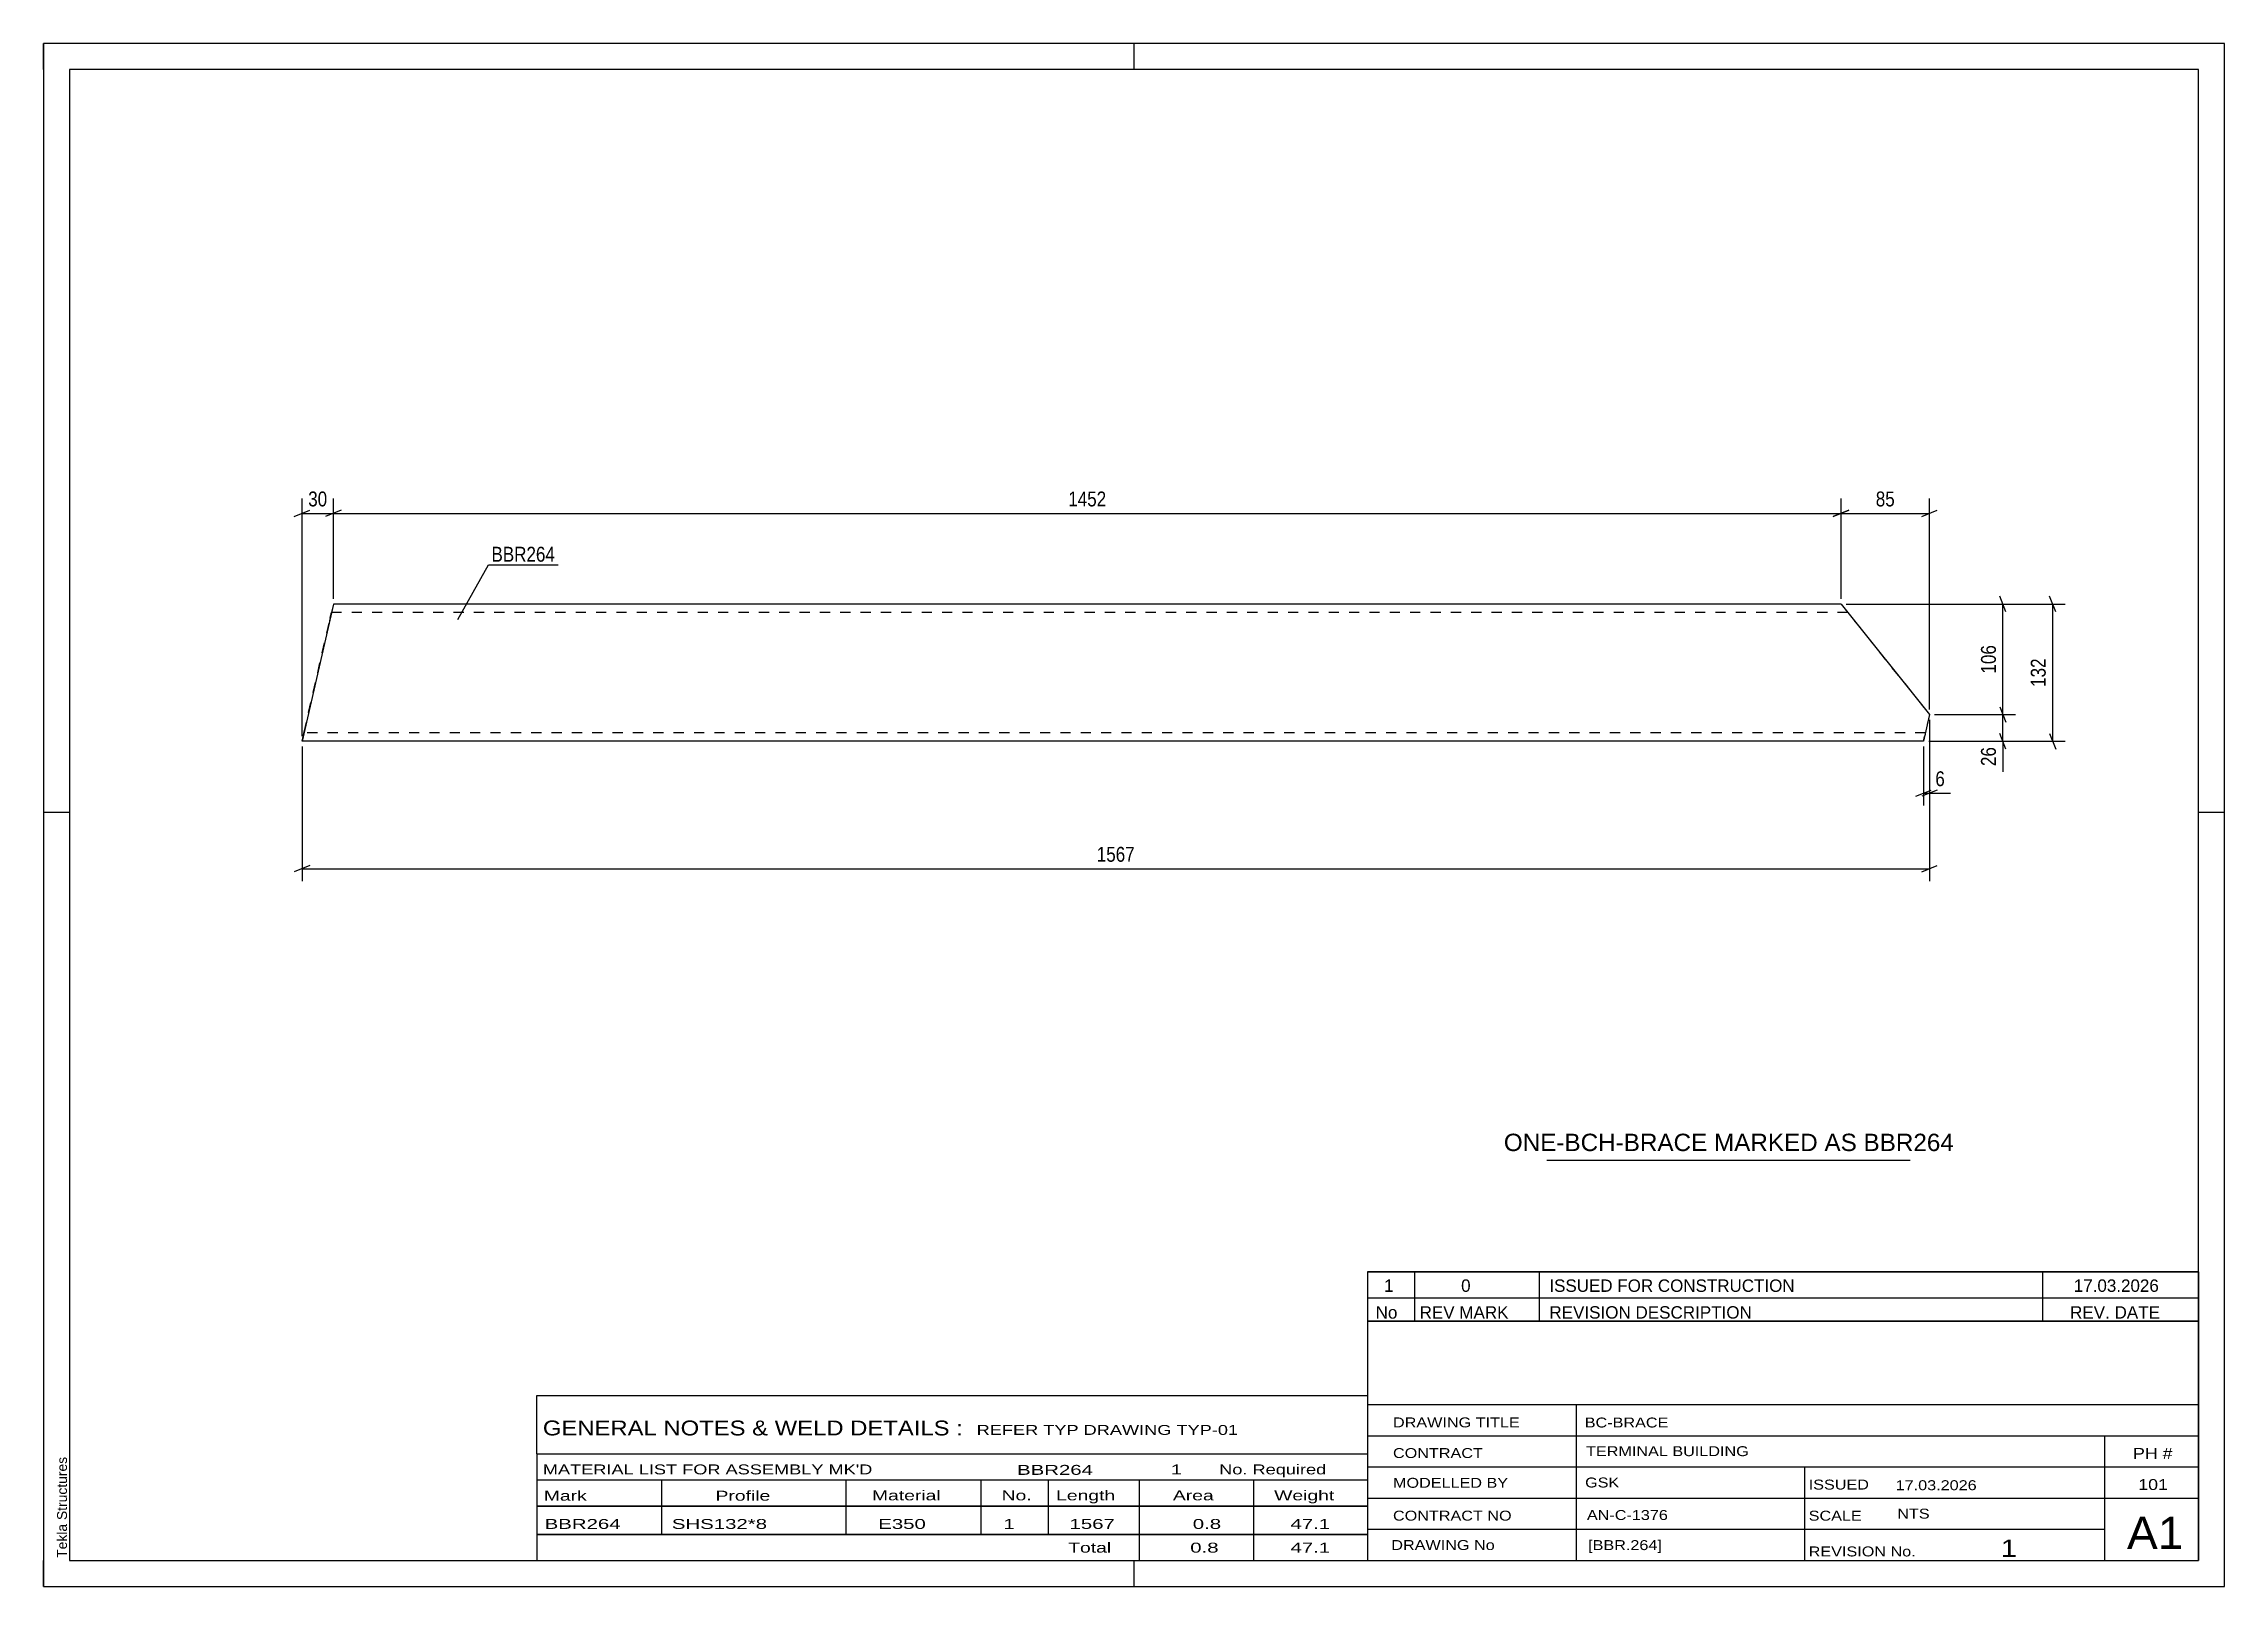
# Model space of a CAD drawing. Header units: millimetres. Extents: x 0 to 420, y 0 to 297.
import ezdxf

# ---------------------------------------------------------------- set-up
doc = ezdxf.new("R2010")
doc.units = ezdxf.units.MM
doc.linetypes.add('DXK_LINE_DOT2', pattern=[3.9198, 1.9599, -1.9599])
doc.styles.add('Arial', font='ARIAL.TTF', dxfattribs={"height": 0.2})
doc.styles.add('Arial Narrow', font='ARIALN.TTF', dxfattribs={"height": 0.2})

# ---------------------------------------------------------------- blocks, each defined once
blk = doc.blocks.new('Unknown-585398821-1161')
at = {"color": 5, "linetype": 'Continuous'}
for p, q in [((420, 297), (0, 297)), ((0, 297), (0, 0)), ((0, 292), (0, 297)), ((210, 292), (210, 297)), ((420, 0), (420, 297)), ((415, 292), (5, 292)), ((5, 292), (5, 5)), ((415, 5), (415, 292)), ((5, 149), (0, 149)), ((420, 149), (415, 149)), ((0, 0), (0, 5)), ((5, 5), (415, 5)), ((210, 0), (210, 5)), ((0, 0), (420, 0))]:
    blk.add_line(p, q, dxfattribs=at)
at = {"color": 174, "linetype": 'Continuous', "style": 'Arial'}
blk.add_text('Tekla Structures', height=1.9102, rotation=90, dxfattribs=at).set_placement((4.5, 5.5))
blk = doc.blocks.new('Part-585398821-1798 - 1797')
at = {"color": 2, "linetype": 'Continuous'}
for p, q in [((55.8, 189.1), (49.78, 162.7)), ((55.8, 189.1), (55.8, 189.1)), ((346.18, 189.1), (55.8, 189.1)), ((346.18, 189.1), (346.18, 189.1)), ((346.18, 189.1), (363.2, 167.84)), ((363.2, 167.84), (362.05, 162.7)), ((362.05, 162.7), (49.78, 162.7))]:
    blk.add_line(p, q, dxfattribs=at)
at = {"color": 7, "linetype": 'DXK_LINE_DOT2'}
for p, q in [((55.8, 189.1), (55.75, 188.86)), ((55.8, 189.1), (55.8, 189.1)), ((346.18, 189.1), (363.2, 167.84)), ((50.17, 164.43), (55.44, 187.5)), ((55.75, 188.86), (55.07, 185.9)), ((55.21, 186.52), (55.07, 185.9)), ((55.21, 186.52), (55.33, 187.04)), ((55.33, 187.04), (55.35, 187.13)), ((55.35, 187.13), (55.41, 187.38)), ((55.41, 187.38), (55.44, 187.5)), ((55.44, 187.5), (55.44, 187.5)), ((347.46, 187.5), (55.44, 187.5)), ((347.46, 187.5), (347.46, 187.5)), ((49.78, 162.7), (50.17, 164.43)), ((50.14, 164.3), (50.17, 164.43)), ((362.41, 164.3), (50.14, 164.3)), ((50.17, 164.43), (50.37, 165.29)), ((363.2, 167.84), (362.26, 163.64)), ((362.41, 164.3), (362.43, 164.43)), ((362.05, 162.7), (362.1, 162.95)), ((362.1, 162.95), (362.26, 163.64))]:
    blk.add_line(p, q, dxfattribs=at)
blk = doc.blocks.new('StraightDimension-585398821-1909 - 1797')
at = {"color": 7, "linetype": 'Continuous'}
for p, q in [((376.74, 169.34), (377.94, 166.34)), ((364.2, 167.84), (379.74, 167.84)), ((377.94, 161.2), (376.74, 164.2)), ((377.34, 162.7), (377.34, 167.84)), ((363.05, 162.7), (379.74, 162.7))]:
    blk.add_line(p, q, dxfattribs=at)
at = {"color": 0}
blk.add_wipeout([(376.59, 162.18), (372.39, 162.18), (372.39, 157.32), (376.59, 157.32)], dxfattribs=at)
at = {"color": 7, "linetype": 'Continuous'}
blk.add_line((377.34, 162.7), (377.34, 156.8), dxfattribs=at)
blk.add_line((377.34, 162.7), (377.34, 156.8), dxfattribs=at)
at = {"color": 3, "style": 'Arial Narrow'}
blk.add_text('26', height=2.863, rotation=90.0002, dxfattribs=at).set_placement((375.99, 157.92))
blk = doc.blocks.new('StraightDimension-585398821-1908 - 1797')
at = {"color": 7, "linetype": 'Continuous'}
for p, q in [((347.18, 189.1), (379.74, 189.1)), ((377.94, 187.6), (376.74, 190.6)), ((377.34, 167.84), (377.34, 189.1)), ((376.74, 169.34), (377.94, 166.34)), ((364.2, 167.84), (379.74, 167.84))]:
    blk.add_line(p, q, dxfattribs=at)
at = {"color": 0}
blk.add_wipeout([(376.59, 181.82), (372.39, 181.82), (372.39, 175.13), (376.59, 175.13)], dxfattribs=at)
at = {"color": 3, "style": 'Arial Narrow'}
blk.add_text('106', height=2.863, rotation=90.0002, dxfattribs=at).set_placement((375.99, 175.73))
blk = doc.blocks.new('StraightDimension-585398821-1831 - 1797')
at = {"color": 7, "linetype": 'Continuous'}
for p, q in [((363.2, 166.84), (363.2, 135.75)), ((49.78, 161.7), (49.78, 135.75)), ((51.28, 138.75), (48.28, 137.55)), ((361.7, 137.55), (364.7, 138.75)), ((49.78, 138.15), (363.2, 138.15))]:
    blk.add_line(p, q, dxfattribs=at)
at = {"color": 0}
blk.add_wipeout([(210.74, 138.9), (210.74, 143.1), (202.23, 143.1), (202.23, 138.9)], dxfattribs=at)
at = {"color": 3, "style": 'Arial Narrow'}
blk.add_text('1567', height=2.863, dxfattribs=at).set_placement((202.83, 139.5))
blk = doc.blocks.new('StraightDimension-585398821-1889 - 1797')
at = {"color": 7, "linetype": 'Continuous'}
for p, q in [((363.2, 166.84), (363.2, 150.3)), ((362.05, 161.7), (362.05, 150.3)), ((360.55, 152.1), (363.55, 153.3)), ((364.7, 153.3), (361.7, 152.1)), ((362.05, 152.7), (363.2, 152.7))]:
    blk.add_line(p, q, dxfattribs=at)
at = {"color": 0}
blk.add_wipeout([(366.75, 153.45), (366.75, 157.65), (363.73, 157.65), (363.73, 153.45)], dxfattribs=at)
at = {"color": 7, "linetype": 'Continuous'}
blk.add_line((363.2, 152.7), (367.28, 152.7), dxfattribs=at)
blk.add_line((363.2, 152.7), (367.28, 152.7), dxfattribs=at)
at = {"color": 3, "style": 'Arial Narrow'}
blk.add_text('6', height=2.86, dxfattribs=at).set_placement((364.33, 154.05))
blk = doc.blocks.new('StraightDimension-585398821-1938 - 1797')
at = {"color": 7, "linetype": 'Continuous'}
for p, q in [((347.18, 189.1), (389.33, 189.1)), ((387.53, 187.6), (386.33, 190.6)), ((386.93, 162.7), (386.93, 189.1)), ((386.33, 164.2), (387.53, 161.2)), ((363.05, 162.7), (389.33, 162.7))]:
    blk.add_line(p, q, dxfattribs=at)
at = {"color": 0}
blk.add_wipeout([(386.18, 179.25), (381.98, 179.25), (381.98, 172.56), (386.18, 172.56)], dxfattribs=at)
at = {"color": 3, "style": 'Arial Narrow'}
blk.add_text('132', height=2.863, rotation=90.0002, dxfattribs=at).set_placement((385.58, 173.16))
blk = doc.blocks.new('StraightDimension-585398821-2011 - 1797')
at = {"color": 7, "linetype": 'Continuous'}
for p, q in [((347.68, 207.16), (344.68, 205.96)), ((346.18, 190.1), (346.18, 209.41)), ((346.18, 206.56), (363.2, 206.56)), ((361.7, 205.96), (364.7, 207.16)), ((363.2, 168.84), (363.2, 209.41))]:
    blk.add_line(p, q, dxfattribs=at)
at = {"color": 0}
blk.add_wipeout([(357.12, 207.31), (357.12, 211.51), (352.26, 211.51), (352.26, 207.31)], dxfattribs=at)
at = {"color": 3, "style": 'Arial Narrow'}
blk.add_text('85', height=2.863, dxfattribs=at).set_placement((352.86, 207.91))
blk = doc.blocks.new('StraightDimension-585398821-2012 - 1797')
at = {"color": 7, "linetype": 'Continuous'}
for p, q in [((57.3, 207.16), (54.3, 205.96)), ((55.8, 190.1), (55.8, 209.41)), ((55.8, 206.56), (346.18, 206.56)), ((344.68, 205.96), (347.68, 207.16)), ((346.18, 190.1), (346.18, 209.41))]:
    blk.add_line(p, q, dxfattribs=at)
at = {"color": 0}
blk.add_wipeout([(205.25, 207.31), (205.25, 211.51), (196.74, 211.51), (196.74, 207.31)], dxfattribs=at)
at = {"color": 3, "style": 'Arial Narrow'}
blk.add_text('1452', height=2.863, dxfattribs=at).set_placement((197.34, 207.91))
blk = doc.blocks.new('StraightDimension-585398821-2013 - 1797')
at = {"color": 7, "linetype": 'Continuous'}
for p, q in [((48.28, 205.96), (51.28, 207.16)), ((49.78, 163.7), (49.78, 209.41)), ((49.78, 206.56), (55.8, 206.56)), ((57.3, 207.16), (54.3, 205.96)), ((55.8, 190.1), (55.8, 209.41))]:
    blk.add_line(p, q, dxfattribs=at)
at = {"color": 0}
blk.add_wipeout([(55.22, 207.31), (55.22, 211.51), (50.36, 211.51), (50.36, 207.31)], dxfattribs=at)
at = {"color": 3, "style": 'Arial Narrow'}
blk.add_text('30', height=2.863, dxfattribs=at).set_placement((50.96, 207.91))
blk = doc.blocks.new('Unknown-585398821-2094')
at = {"color": 7, "linetype": 'Continuous'}
for p, q in [((255, 51.05), (255, 5)), ((255, 51.05), (415, 51.05)), ((415, 51), (415, 5)), ((255, 35), (415, 35)), ((295.14, 35), (295.14, 5)), ((255, 29), (415, 29)), ((397, 5.05), (397, 29.05)), ((255, 23), (415, 23)), ((339.14, 23), (339.14, 5)), ((255, 17), (415, 17)), ((255, 11), (397, 11)), ((255, 5), (415, 5))]:
    blk.add_line(p, q, dxfattribs=at)
at = {"color": 7, "style": 'Arial Narrow'}
for s, height, width, p in [('DRAWING TITLE', 1.9089, 1.425378, (259.88, 30.61)), ('BC-BRACE', 1.909, 1.425378, (296.81, 30.59)), ('CONTRACT', 1.909, 1.425378, (259.88, 24.71)), ('TERMINAL BUILDING', 1.9089, 1.425378, (297.06, 25.07)), ('MODELLED BY', 1.9089, 1.425378, (259.88, 18.98)), ('GSK', 1.909, 1.425378, (296.88, 19.04)), ('ISSUED', 1.909, 1.425378, (339.94, 18.64)), ('17.03.2026', 1.909, 1.425378, (356.69, 18.52)), ('CONTRACT NO', 1.9089, 1.425378, (259.88, 12.66)), ('AN-C-1376', 1.909, 1.425378, (297.23, 12.78)), ('SCALE', 1.909, 1.425378, (339.94, 12.65)), ('A1', 6.204, 1.25, (401.24, 7.2)), ('DRAWING No', 1.909, 1.425378, (259.56, 7)), ('[BBR.264]', 1.909, 1.425378, (297.46, 6.99)), ('1', 3.34, 1.5, (376.91, 5.68)), ('REVISION No.', 1.9089, 1.425378, (339.94, 5.77))]:
    blk.add_text(s, height=height, dxfattribs=dict(at, width=width)).set_placement(p)
at = {"color": 7, "linetype": 'Continuous', "style": 'Arial Narrow'}
for s, height, width, p in [('PH #', 2.1, 1.42538, (402.4, 24.55)), ('101', 2.1, 1.42538, (403.41, 18.55)), ('NTS', 1.909, 1.425378, (357, 13.05))]:
    blk.add_text(s, height=height, dxfattribs=dict(at, width=width)).set_placement(p)
blk = doc.blocks.new('Unknown-585398821-2095')
at = {"color": 7, "linetype": 'Continuous'}
for p, q in [((255, 60.55), (415, 60.55)), ((415, 60.55), (255, 60.55)), ((255, 60.55), (255, 55.55)), ((264, 60.55), (264, 55.55)), ((288, 60.55), (288, 55.55)), ((385, 60.55), (385, 55.55)), ((415, 60.55), (415, 55.55)), ((255, 55.55), (415, 55.55)), ((255, 55.55), (255, 51.05)), ((255, 55.55), (415, 55.55)), ((264, 55.55), (264, 51.05)), ((288, 55.55), (288, 51.05)), ((385, 55.55), (385, 51.05)), ((415, 55.55), (415, 51.05)), ((415, 51.05), (255, 51.05))]:
    blk.add_line(p, q, dxfattribs=at)
at = {"color": 7, "linetype": 'Continuous', "style": 'Arial Narrow'}
for s, height, width, p in [('1', 2.39, 1.196471, (258.16, 56.7)), ('0', 2.39, 1.196471, (273, 56.7)), ('ISSUED FOR CONSTRUCTION', 2.3861, 1.196471, (290, 56.7)), ('17.03.2026', 2.386, 1.196471, (391, 56.7)), ('No', 2.386, 1.2, (256.54, 51.55)), ('REV MARK', 2.386, 1.2, (265, 51.55)), ('REVISION DESCRIPTION', 2.3861, 1.2, (290, 51.55)), ('REV. DATE', 2.386, 1.2, (390.28, 51.55))]:
    blk.add_text(s, height=height, dxfattribs=dict(at, width=width)).set_placement(p)
blk = doc.blocks.new('Unknown-585398821-2096')
at = {"color": 7, "linetype": 'Continuous'}
for p, q in [((95, 36.75), (255, 36.75)), ((95, 25.5), (95, 36.75)), ((255, 36.75), (255, 25.5)), ((95, 25.5), (255, 25.5)), ((95, 25.5), (95, 20.5)), ((255, 25.5), (255, 20.5)), ((95, 20.5), (255, 20.5)), ((95, 20.5), (95, 15.5)), ((119, 20.5), (119, 15.5)), ((154.5, 20.5), (154.5, 15.5)), ((180.5, 20.5), (180.5, 15.5)), ((193.5, 20.5), (193.5, 15.5)), ((211, 20.5), (211, 15.5)), ((233, 20.5), (233, 15.5)), ((255, 20.5), (255, 15.5)), ((95, 15.5), (255, 15.5)), ((95, 15.45), (95, 10.05)), ((95, 15.45), (255, 15.45)), ((119, 15.5), (119, 10)), ((154.5, 15.5), (154.5, 10)), ((180.5, 15.5), (180.5, 10)), ((193.5, 15.5), (193.5, 10)), ((211, 15.5), (211, 10)), ((233, 15.5), (233, 10)), ((255, 15.45), (255, 10.05)), ((95, 10.05), (255, 10.05)), ((95, 10), (255, 10)), ((95, 10), (95, 5)), ((211, 10), (211, 5)), ((233, 10), (233, 5)), ((255, 10), (255, 5)), ((95, 5), (255, 5))]:
    blk.add_line(p, q, dxfattribs=at)
at = {"color": 7, "style": 'Arial Narrow'}
for s, height, width, p in [('GENERAL NOTES & WELD DETAILS :', 2.8633, 1.4, (96.15, 29.06)), ('REFER TYP DRAWING TYP-01', 1.9089, 1.6, (179.7, 29.16)), ("MATERIAL LIST FOR ASSEMBLY MK'D", 1.9089, 1.6, (96.15, 21.56)), ('BBR264', 1.909, 1.794707, (187.48, 21.47)), ('1', 1.91, 1.794707, (217.08, 21.56)), ('No. Required', 1.9089, 1.6, (226.41, 21.56)), ('Mark', 1.909, 1.7, (96.34, 16.5)), ('Profile', 1.909, 1.7, (129.41, 16.5)), ('Material', 1.909, 1.7, (159.54, 16.56)), ('No.', 1.909, 1.7, (184.5, 16.56)), ('Length', 1.909, 1.7, (195, 16.56)), ('Area', 1.909, 1.7, (217.5, 16.56)), ('Weight', 1.909, 1.7, (237, 16.56))]:
    blk.add_text(s, height=height, dxfattribs=dict(at, width=width)).set_placement(p)
at = {"color": 7, "linetype": 'Continuous', "style": 'Arial Narrow'}
for s, height, width, p in [('BBR264', 1.909, 1.794707, (96.5, 11.06)), ('SHS132*8', 1.909, 1.794707, (121, 11.06)), ('E350', 1.909, 1.794707, (160.74, 11.06)), ('1', 1.91, 1.794707, (184.86, 11.06)), ('1567', 1.909, 1.794707, (197.58, 11.06)), ('0.8', 1.909, 1.794707, (221.32, 11.06)), ('47.1', 1.909, 1.794707, (240.14, 11.06)), ('Total', 1.909, 1.7, (197.33, 6.5)), ('0.8', 1.909, 1.794707, (220.83, 6.5)), ('47.1', 1.909, 1.794707, (240.14, 6.5))]:
    blk.add_text(s, height=height, dxfattribs=dict(at, width=width)).set_placement(p)
blk = doc.blocks.new('Unknown-585398821-2097')
at = {"color": 7, "linetype": 'Continuous'}
blk.add_line((289.5, 82.05), (359.5, 82.05), dxfattribs=at)
at = {"color": 7, "style": 'Arial'}
blk.add_text('ONE-BCH-BRACE MARKED AS BBR264', height=3.3428, dxfattribs=at).set_placement((281.23, 83.8))
blk = doc.blocks.new('Mark-585398821-1955 - 1797')
at = {"color": 0}
blk.add_wipeout([(98.49, 197.27), (98.49, 200.27), (86.25, 200.27), (86.25, 197.27)], dxfattribs=at)
blk.add_wipeout([(98.49, 197.27), (98.49, 200.27), (86.25, 200.27), (86.25, 197.27)], dxfattribs=at)
at = {"color": 30, "linetype": 'Continuous'}
for p, q in [((79.78, 186.16), (85.65, 196.67)), ((85.65, 196.67), (99.09, 196.67))]:
    blk.add_line(p, q, dxfattribs=at)
at = {"color": 3, "style": 'Arial Narrow'}
blk.add_text('BBR264', height=2.863, dxfattribs=at).set_placement((86.25, 197.27))

msp = doc.modelspace()

# ---------------------------------------------------------------- block references
for name in ['Unknown-585398821-1161', 'Part-585398821-1798 - 1797', 'Unknown-585398821-2097', 'Unknown-585398821-2095', 'Unknown-585398821-2094', 'Unknown-585398821-2096']:
    msp.add_blockref(name, (0, 0))

# ---------------------------------------------------------------- next in the draw order: block references
msp.add_blockref('StraightDimension-585398821-1909 - 1797', (0, 0))

# ---------------------------------------------------------------- next in the draw order: block references
msp.add_blockref('StraightDimension-585398821-1908 - 1797', (0, 0))

# ---------------------------------------------------------------- next in the draw order: block references
msp.add_blockref('StraightDimension-585398821-1831 - 1797', (0, 0))

# ---------------------------------------------------------------- next in the draw order: block references
msp.add_blockref('StraightDimension-585398821-1889 - 1797', (0, 0))

# ---------------------------------------------------------------- next in the draw order: block references
msp.add_blockref('StraightDimension-585398821-1938 - 1797', (0, 0))

# ---------------------------------------------------------------- next in the draw order: block references
msp.add_blockref('StraightDimension-585398821-2011 - 1797', (0, 0))

# ---------------------------------------------------------------- next in the draw order: block references
msp.add_blockref('StraightDimension-585398821-2012 - 1797', (0, 0))

# ---------------------------------------------------------------- next in the draw order: block references
for name in ['StraightDimension-585398821-2013 - 1797', 'Mark-585398821-1955 - 1797']:
    msp.add_blockref(name, (0, 0))

doc.saveas('drawing.dxf')
